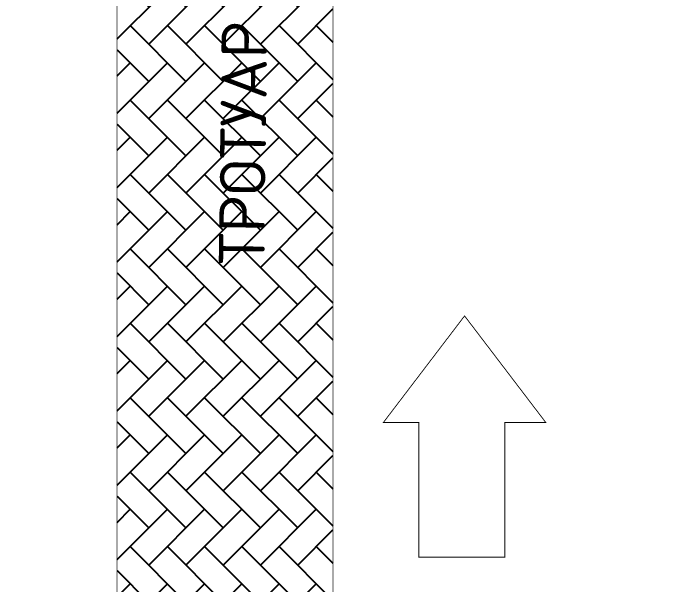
# Model space of a CAD drawing. Extents: x 2032930 to 2119419, y 2254097 to 2318481.
# Drawn here: x 2058807 to 2066442, y 2292911 to 2299533 of the extents above; entities that cross this region are included whole.
import ezdxf

# ---------------------------------------------------------------- set-up
doc = ezdxf.new("R2010")
doc.units = 0
doc.header["$LTSCALE"] = 50
for name, color, linetype in [('Благоустройство', 96, 'CONTINUOUS'), ('Вспомогательные надписи', 7, 'CONTINUOUS'), ('Для информации по чертежу', 253, 'CONTINUOUS')]:
    doc.layers.add(name, color=color, linetype=linetype)
doc.styles.get("Standard").update_dxf_attribs({"font": 'isocpeur.ttf'})

msp = doc.modelspace()

# ---------------------------------------------------------------- hatches: boundary and pattern name
at = {"layer": 'Благоустройство'}
h = msp.add_hatch(dxfattribs=at)
h.set_pattern_fill('AR-HBONE', color=256, scale=3, angle=-90)
h.set_pattern_definition([(315, (661826.43, 156.34), (431.052294, -1e-13), [914.4, -304.8]), (45, (662041.96, -59.18), (431.052294, -1e-13), [914.4, -304.8])])
h.paths.add_polyline_path([(2062508.7, 2305552), (2060008.7, 2305556.3), (2060008.7, 2280035.8), (2062508.7, 2280035.8), (2062508.7, 2300322), (2067508.7, 2300322), (2067508.7, 2301822), (2062508.7, 2301822)])

# ---------------------------------------------------------------- linework, layer by layer
at = {"layer": 'Благоустройство', "const_width": 10}
msp.add_lwpolyline([(2060008.7, 2305556.3, 0.317548), (2056512.5, 2302820), (2056512.5, 2280035.8), (2051176.4, 2280035.8), (2058412.5, 2280035.8), (2058612.5, 2281177.3), (2058937.5, 2279202.3), (2059112.5, 2280035.8), (2060937.5, 2280035.8), (2060008.7, 2280035.8)], format="xyb", close=True, dxfattribs=at)
msp.add_lwpolyline([(2062508.7, 2305552), (2060008.7, 2305556.3), (2060008.7, 2280035.8), (2062508.7, 2280035.8), (2062508.7, 2300322), (2067508.7, 2300322), (2067508.7, 2301822), (2062508.7, 2301822)], close=True, dxfattribs=at)
at = {"layer": 'Для информации по чертежу', "color": 1, "const_width": 10}
msp.add_lwpolyline([(2064498.4, 2293231.8), (2063502.3, 2293231.8), (2063502.3, 2294790.7), (2063091.1, 2294790.7), (2064032, 2296026.4), (2064972.8, 2294790.7), (2064498.4, 2294790.7), (2064498.4, 2293231.8)], dxfattribs=at)

# ---------------------------------------------------------------- texts
at = {"layer": 'Вспомогательные надписи', "color": 0, "lineweight": -2, "insert": (2061469.4, 2298030.3), "char_height": 528, "width": 7584.866, "attachment_point": 5, "rotation": 89.30735}
msp.add_mtext('ТРОТУАР', dxfattribs=at)

doc.saveas('drawing.dxf')
